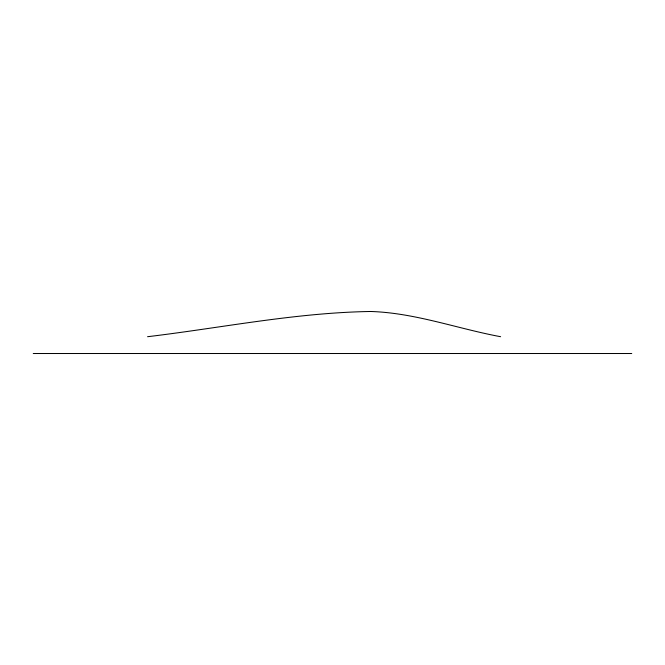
<?xml version="1.0" encoding="UTF-8"?>
<svg xmlns="http://www.w3.org/2000/svg" width="665" height="665" viewBox="0 0 665 665"><rect width="100%" height="100%" fill="white"/><g stroke="black" fill="none" stroke-linecap="round" stroke-linejoin="round"><path stroke-width="1" d="M147.572 336.706C221.844 327.828 295.767 312.65 370.746 311.486C415.126 312.874 457.296 328.651 500.62 336.706M33.25 353.514L631.75 353.514"/></g></svg>
